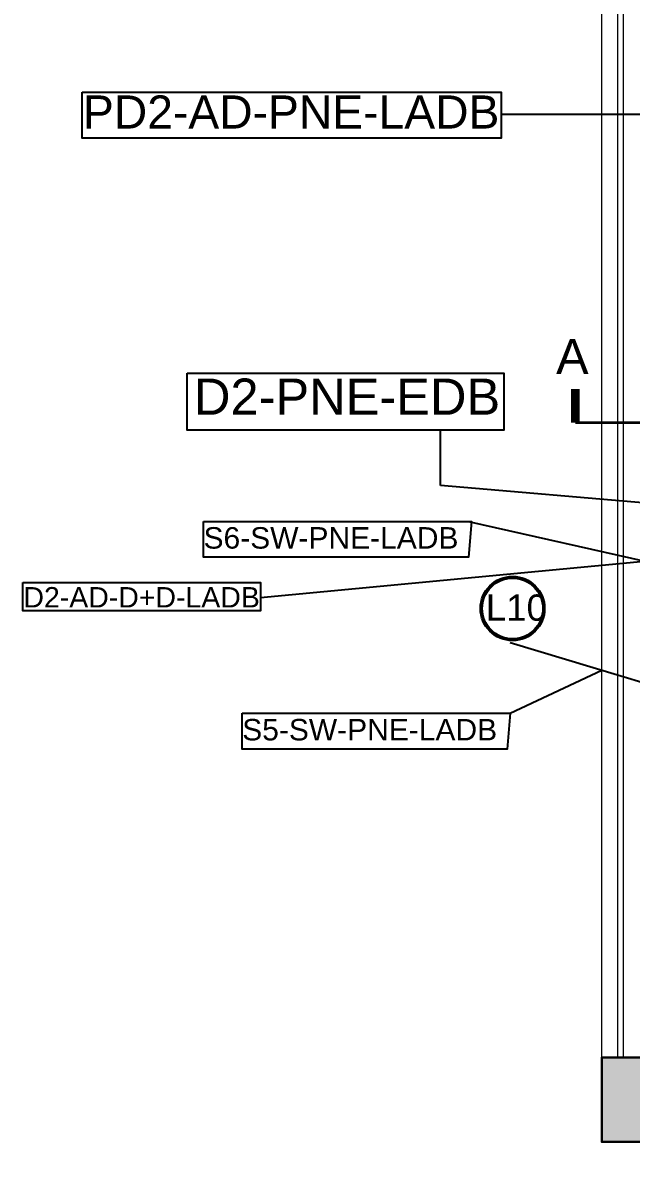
# Model space of a CAD drawing. Header units: millimetres. Extents: x 18660 to 770035, y -51195 to 133720.
# Drawn here: x 19026 to 21114, y 10119 to 14025 of the extents above; entities that cross this region are included whole.
import ezdxf
from ezdxf.xclip import XClip

# ---------------------------------------------------------------- set-up
doc = ezdxf.new("R2010")
doc.units = ezdxf.units.MM
doc.header["$XCLIPFRAME"] = 2
doc.linetypes.add('HIDDEN', pattern=[0.375, 0.25, -0.125])
for name, color, linetype, lineweight in [('221105_Lighting Intent_Indo Nissin Raheja$0$BNA - CIV - Masonry', 250, 'Continuous', 30), ('221105_Lighting Intent_Indo Nissin Raheja$0$BNA - HATCH - Masonry', 252, 'Continuous', 5), ('221105_Lighting Intent_Indo Nissin Raheja$0$BNA - LINE ELEV - Dark', 250, 'Continuous', 13)]:
    doc.layers.add(name, color=color, linetype=linetype, lineweight=lineweight)
doc.layers.add('221105_Lighting Intent_Indo Nissin Raheja$0$BNA - DW - Glass', color=7, linetype='Continuous', lineweight=9, true_color=0x007070)
doc.layers.add('S+ LOOPING', color=7, linetype='Continuous', lineweight=25, true_color=0x319f19)
for name, color, linetype in [('221105_Lighting Intent_Indo Nissin Raheja$0$WINDOW', 3, 'Continuous'), ('DALI 1 CIRCUITS', 6, 'Continuous'), ('DALI 2 CIRCUITS', 4, 'Continuous'), ('PHASE DIMMING', 4, 'Continuous'), ('SWITCHING CIRCUITS', 3, 'Continuous')]:
    doc.layers.add(name, color=color, linetype=linetype)
doc.layers.add('S+ TEXT', color=7, linetype='Continuous', true_color=0x009494)
doc.styles.add('DPA_25', font='arial.ttf', dxfattribs={"height": 62.5})
doc.styles.get("Standard").update_dxf_attribs({"font": 'arial.ttf'})

# ---------------------------------------------------------------- blocks, each defined once
blk = doc.blocks.new('221105_Lighting Intent_Indo Nissin Raheja$0$zw$98E6')
at = {"layer": '221105_Lighting Intent_Indo Nissin Raheja$0$BNA - HATCH - Masonry', "ltscale": 20, "true_color": 0x969696}
h = blk.add_hatch(color=252, dxfattribs=at)
h.paths.add_polyline_path([(-14600, 2540), (-12860, 2540), (-12860, 3450), (-13660, 3450), (-13660, 3150), (-13890, 3150), (-13890, 3680), (-12860, 3680), (-12540, 3680), (-12540, 2540), (-12135.7, 2540), (-11944.3, 2540), (-10895.2, 2540), (-10664.8, 2540), (-8691, 2540), (-8691, 2480), (-9290.5, 2480), (-9302.2, 2480), (-4120, 2480), (-4120, 0), (-4350, 0), (-4350, 2250), (-14600, 2250)])
h.paths.add_polyline_path([(-12860, 9480), (-12860, 8190), (-12540, 8190), (-12540, 9180), (-11570, 9180), (-11570, 9480), (-11570, 11240), (-11870, 11240), (-11870, 9480)])
h.paths.add_polyline_path([(-14600, 8490), (-14600, 8190), (-12860, 8190), (-12860, 8490)])
at = {"layer": '221105_Lighting Intent_Indo Nissin Raheja$0$BNA - CIV - Masonry', "color": 252, "true_color": 0x969696}
blk.add_lwpolyline([(-4220, 2480), (-8691, 2480), (-8691, 2540), (-12540, 2540), (-12540, 3680), (-12860, 3680), (-12860, 3680), (-13890, 3680), (-13890, 3150), (-13660, 3150), (-13660, 3450), (-12860, 3450), (-12860, 2540), (-14600, 2540), (-14600, 2250), (-4350, 2250), (-4350, 0)], dxfattribs=at)
at = {"layer": '221105_Lighting Intent_Indo Nissin Raheja$0$BNA - CIV - Masonry', "color": 252, "ltscale": 800, "true_color": 0x969696}
blk.add_lwpolyline([(-14500, 2540), (-14500, 2540)], dxfattribs=at)
at = {"layer": '221105_Lighting Intent_Indo Nissin Raheja$0$BNA - DW - Glass', "color": 252, "linetype": 'Continuous', "true_color": 0x969696}
for p, q in [((-14545, 2540), (-14545, 8190)), ((-14525, 2540), (-14525, 8190))]:
    blk.add_line(p, q, dxfattribs=at)
at = {"layer": '221105_Lighting Intent_Indo Nissin Raheja$0$BNA - LINE ELEV - Dark', "color": 252, "linetype": 'Continuous', "true_color": 0x969696}
blk.add_lwpolyline([(-14600, 2540), (-14600, 8190)], dxfattribs=at)
blk = doc.blocks.new('221105_Lighting Intent_Indo Nissin Raheja', base_point=(179843, 23050))
at = {"layer": '221105_Lighting Intent_Indo Nissin Raheja$0$WINDOW', "color": 252, "ltscale": 800, "true_color": 0x969696}
blk.add_blockref('221105_Lighting Intent_Indo Nissin Raheja$0$zw$98E6', (207162.524, -10118.896), dxfattribs=at)
blk = doc.blocks.new('D2')
at = {"layer": 'DALI 1 CIRCUITS'}
blk.add_lwpolyline([(11511, -6387), (40488, -6387), (40488, -9821), (11511, -9821)], close=True, dxfattribs=at)
blk.add_text('D2-AD-D+D-LADB', height=2483.45, dxfattribs=at).set_placement((11591, -9422))
blk = doc.blocks.new('PD2')
at = {"layer": 'PHASE DIMMING'}
blk.add_lwpolyline([(50610, 14230), (54599, 14230), (54599, 13793), (50610, 13793)], close=True, dxfattribs=at)
blk.add_text('PD2-AD-PNE-LADB', height=315.15, dxfattribs=at).set_placement((50618, 13884))
blk = doc.blocks.new('D2_D2')
at = {"layer": 'DALI 2 CIRCUITS'}
blk.add_lwpolyline([(-78752, -19798), (659, -19798), (659, -34156), (-78752, -34156)], close=True, dxfattribs=at)
blk.add_text('D2-PNE-EDB', height=9077, dxfattribs=at).set_placement((-77042, -30268))

msp = doc.modelspace()

# ---------------------------------------------------------------- block references
at = {"color": 1, "ltscale": 800, "true_color": 0xff0004}
ref = msp.add_blockref('221105_Lighting Intent_Indo Nissin Raheja', (8293.14, 41104.14), dxfattribs=at)
XClip(ref).set_block_clipping_path([(190209.5960207216, -11586.8480245116), (208867.2415907553, 3230.2594809751)])

# ---------------------------------------------------------------- next in the draw order: linework, layer by layer
at = {"color": 2, "linetype": 'HIDDEN', "ltscale": 1000, "true_color": 0xffe100}
for points, const_width in [([(20921.54, 12653.17), (20921.54, 12769)], 30), ([(20921.54, 12653.17), (24241.44, 12653.17)], 10)]:
    msp.add_lwpolyline(points, dxfattribs=dict(at, const_width=const_width))
at = {"layer": 'DALI 1 CIRCUITS'}
msp.add_line((21562.66, 12215.24), (19841.53, 12052.41), dxfattribs=at)
at = {"layer": 'DALI 2 CIRCUITS'}
for p, q in [((20666.81, 13711.21), (22585.24, 13711.21)), ((20458.76, 12437.33), (20458.76, 12628.93)), ((22298.44, 12281.66), (20458.76, 12437.33))]:
    msp.add_line(p, q, dxfattribs=at)
at = {"layer": 'S+ LOOPING', "color": 1, "ltscale": 800, "true_color": 0xf60d09}
msp.add_lwpolyline([(20698.26, 11899.51), (21541.78, 11644.52)], dxfattribs=at)
for radius in [110.18, 107.18, 104.18]:
    msp.add_circle((20706.48, 12015.69), radius, dxfattribs=at)
at = {"layer": 'SWITCHING CIRCUITS'}
msp.add_line((20555.35, 12314.38), (21544.26, 12091.06), dxfattribs=at)
for points in [[(19646.09, 12314.38), (20565.18, 12314.38), (20555.35, 12191.61), (19646.09, 12191.61)], [(19778.79, 11656.32), (20697.88, 11656.32), (20688.05, 11533.55), (19778.79, 11533.55)]]:
    msp.add_lwpolyline(points, close=True, dxfattribs=at)
msp.add_lwpolyline([(20697.88, 11656.32), (21012.66, 11804.47)], dxfattribs=at)

# ---------------------------------------------------------------- next in the draw order: block references
at = {"layer": 'DALI 1 CIRCUITS', "xscale": 0.02814944085990399, "yscale": 0.02814944085990399, "zscale": 0.02814944085990399}
msp.add_blockref('D2', (18701.81, 12284.36), dxfattribs=at)
at = {"layer": 'DALI 2 CIRCUITS', "xscale": 0.01368460651580088, "yscale": 0.01368460651580088, "zscale": 0.01368460651580088}
msp.add_blockref('D2_D2', (20667.55, 13094.54), dxfattribs=at)
at = {"layer": 'PHASE DIMMING', "xscale": 0.3606005470817516, "yscale": 0.3606005470817516, "zscale": 0.3606005470817516}
msp.add_blockref('PD2', (979.45, 8655.69), dxfattribs=at)

# ---------------------------------------------------------------- next in the draw order: texts
at = {"layer": 'S+ TEXT', "insert": (20855.8, 12940.03, -227885.33), "char_height": 119.93, "width": 2329.3691, "attachment_point": 1, "style": 'DPA_25'}
msp.add_mtext('A', dxfattribs=at)
at = {"layer": 'S+ TEXT', "color": 1, "true_color": 0xf00f0f, "insert": (20614.71, 12063.7, -227885.33), "char_height": 90, "width": 2329.3691, "attachment_point": 1, "style": 'DPA_25'}
msp.add_mtext('L10', dxfattribs=at)
at = {"layer": 'SWITCHING CIRCUITS'}
for s, p in [('S6-SW-PNE-LADB', (19646.09, 12221.08)), ('S5-SW-PNE-LADB', (19778.79, 11563.02))]:
    msp.add_text(s, height=73.6627, dxfattribs=at).set_placement(p)

doc.saveas('drawing.dxf')
